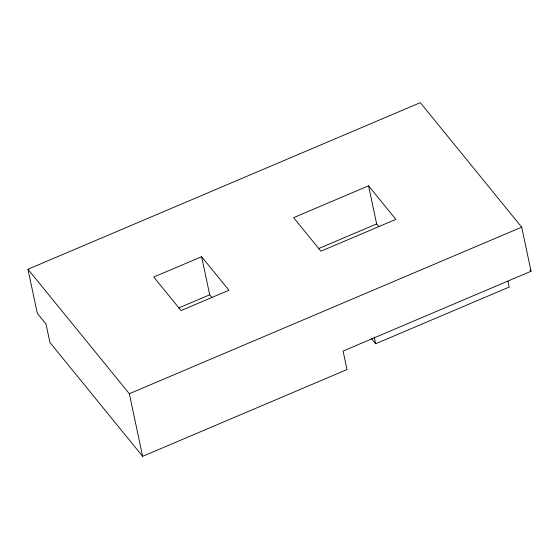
<?xml version="1.0" encoding="UTF-8"?>
<svg xmlns="http://www.w3.org/2000/svg" width="559" height="559" viewBox="0 0 559 559"><rect width="100%" height="100%" fill="white"/><g stroke="black" fill="none" stroke-linecap="round" stroke-linejoin="round"><path stroke-width="0.84" d="M27.95 269.256L420.298 102.667L521.68 227.143L531.05 271.241L343.079 351.052L347.013 369.555L142.636 456.333L49.926 342.499L45.992 323.989L37.32 313.347L27.95 269.256L129.332 393.732L142.636 456.333M201.61 256.707L153.753 277.026L181.067 310.566L228.931 290.247L201.61 256.707L209.709 294.81L211.896 297.493M368.563 185.819L293.608 217.647L320.922 251.187L395.877 219.359L368.563 185.819L376.661 223.928L378.848 226.612M178.6 308.023L209.709 294.81M318.455 248.643L376.661 223.928M129.332 393.732L521.68 227.143M371.281 338.377L375.662 343.757L509.172 287.067L507.921 281.184M529.953 269.885L531.05 271.241M374.23 337.028L375.662 343.757"/></g></svg>
